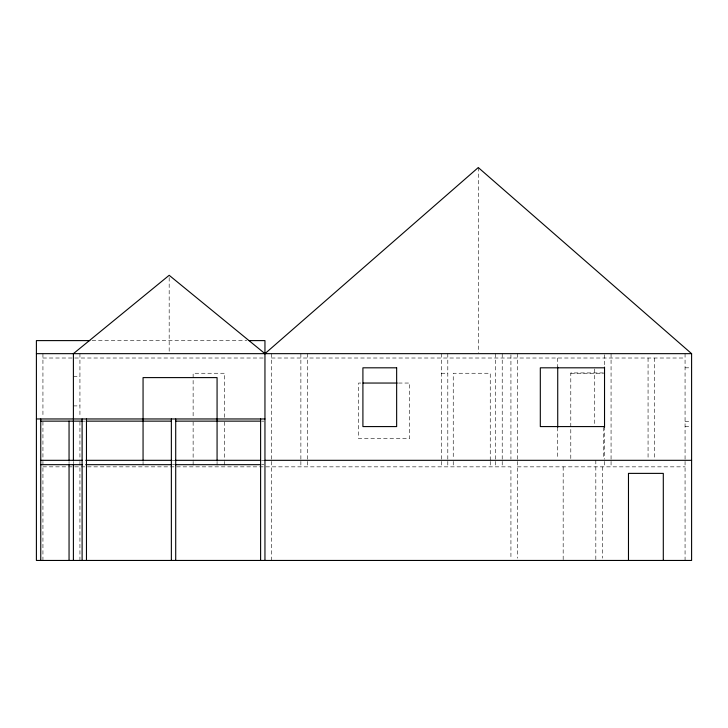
<?xml version="1.0" encoding="UTF-8"?>
<svg xmlns="http://www.w3.org/2000/svg" width="728" height="728" viewBox="0 0 728 728"><rect width="100%" height="100%" fill="white"/><g stroke="black" fill="none" stroke-linecap="round" stroke-linejoin="round"><path stroke-width="0.55" stroke-dasharray="3.64 2.73" d="M92.119 340.604L246.765 340.604M42.934 358.012L264.956 358.012M271.489 358.012L685.066 358.012M685.066 367.813L691.6 367.813M603.439 372.927L570.788 372.927L570.788 459.186M441.277 373.255L447.802 373.255M570.788 373.255L603.439 373.255M73.401 376.512L79.934 376.512M360.833 383.046L358.558 383.046L358.558 438.556L409.709 438.556L409.709 383.046L397.206 383.046M73.401 405.906L79.934 405.906M83.201 421.139L85.376 421.139M261.689 421.139L263.873 421.139M685.066 421.685L690.508 421.685M685.066 426.581L691.6 426.581M172.445 460.324L175.284 460.324M261.552 460.324L264.956 460.324M172.445 464.673L174.62 464.673M261.689 464.673L263.873 464.673M42.934 466.848L510.929 466.848L510.929 558.194M517.462 466.848L685.066 466.848M685.066 353.662L685.066 459.186M685.066 461.406L685.066 560.451M654.599 358.012L654.599 459.186M648.066 358.012L648.066 459.186M611.065 353.662L611.065 459.186M611.065 461.406L611.065 466.848M604.531 354.745L604.531 367.813M604.531 426.581L604.531 459.195M604.531 461.406L604.531 466.848M603.439 427.409L603.439 459.186M602.356 466.848L602.356 558.194M595.822 460.324L595.822 560.451M594.731 368.941L594.731 425.452M563.172 466.848L563.172 560.451M557.73 358.012L557.73 367.112M557.73 427.354L557.73 459.186M517.462 353.662L517.462 460.324M517.462 461.443L517.462 558.203M510.929 354.745L510.929 459.186M502.22 353.662L502.22 459.186M502.22 461.406L502.22 466.848M495.695 353.662L495.695 459.186M495.695 461.406L495.695 466.848M490.253 460.324L490.253 373.255L453.244 373.255L453.244 459.186M490.253 461.406L490.253 466.848M478.278 167.549L478.278 352.525M453.244 461.406L453.244 466.848M447.802 353.662L447.802 459.186M447.802 461.406L447.802 466.848M441.277 353.662L441.277 460.324M441.277 461.406L441.277 466.848M307.407 353.662L307.407 459.186M307.407 461.406L307.407 466.848M300.873 353.662L300.873 459.186M300.873 461.406L300.873 466.848M271.489 353.662L271.489 460.324M271.489 461.406L271.489 560.451M224.688 417.353L224.688 373.255L193.129 373.255L193.129 417.353M224.688 421.876L224.688 460.324M224.688 461.406L224.688 466.848M217.071 461.406L217.071 466.848M193.129 421.876L193.129 460.324M193.129 461.406L193.129 466.848M169.178 277.568L169.178 352.525M143.061 461.406L143.061 466.848M79.934 353.662L79.934 417.126M79.934 421.676L79.934 460.324M79.934 461.406L79.934 560.451M73.401 461.406L73.401 463.7M69.051 461.406L69.051 463.59M42.934 353.662L42.934 417.126M42.934 421.676L42.934 460.324M42.934 461.406L42.934 560.451"/><path stroke-width="1.09" d="M89.844 340.604L36.4 340.604L36.4 560.451L691.6 560.451L691.6 353.662L478.278 167.549L264.956 353.662L169.178 275.293L73.401 353.662L73.401 419.474M249.04 340.604L264.956 340.604L264.956 560.451M36.4 353.662L691.6 353.662M604.531 367.813L540.312 367.813L540.312 426.581L604.531 426.581M363.108 383.046L397.206 383.046M36.4 418.964L264.956 418.964M40.75 421.139L82.109 421.139M86.468 421.139L171.362 421.139M175.712 421.139L260.606 421.139M40.75 460.324L82.391 460.324M85.758 460.324L171.881 460.324M175.284 460.324L260.606 460.324M264.956 460.324L691.6 460.324M40.75 464.673L82.482 464.673M85.758 464.673L171.362 464.673M175.512 464.673L260.606 464.673M663.299 560.451L663.299 473.382L628.473 473.382L628.473 560.451M604.531 367.112L604.531 427.354M557.73 367.112L557.73 427.354M260.606 418.964L260.606 560.451M217.071 460.324L217.071 377.605L143.061 377.605L143.061 460.324M175.712 418.964L175.712 560.451M171.362 418.964L171.362 560.451M86.468 418.964L86.468 560.451M82.109 418.964L82.109 560.451M73.401 420.083L73.401 460.324M73.401 464.673L73.401 560.451M69.051 421.139L69.051 460.324M69.051 464.673L69.051 560.451M40.75 418.964L40.75 560.451M396.651 367.813L362.908 367.813L362.908 426.581L396.651 426.581L396.651 367.813"/></g></svg>
